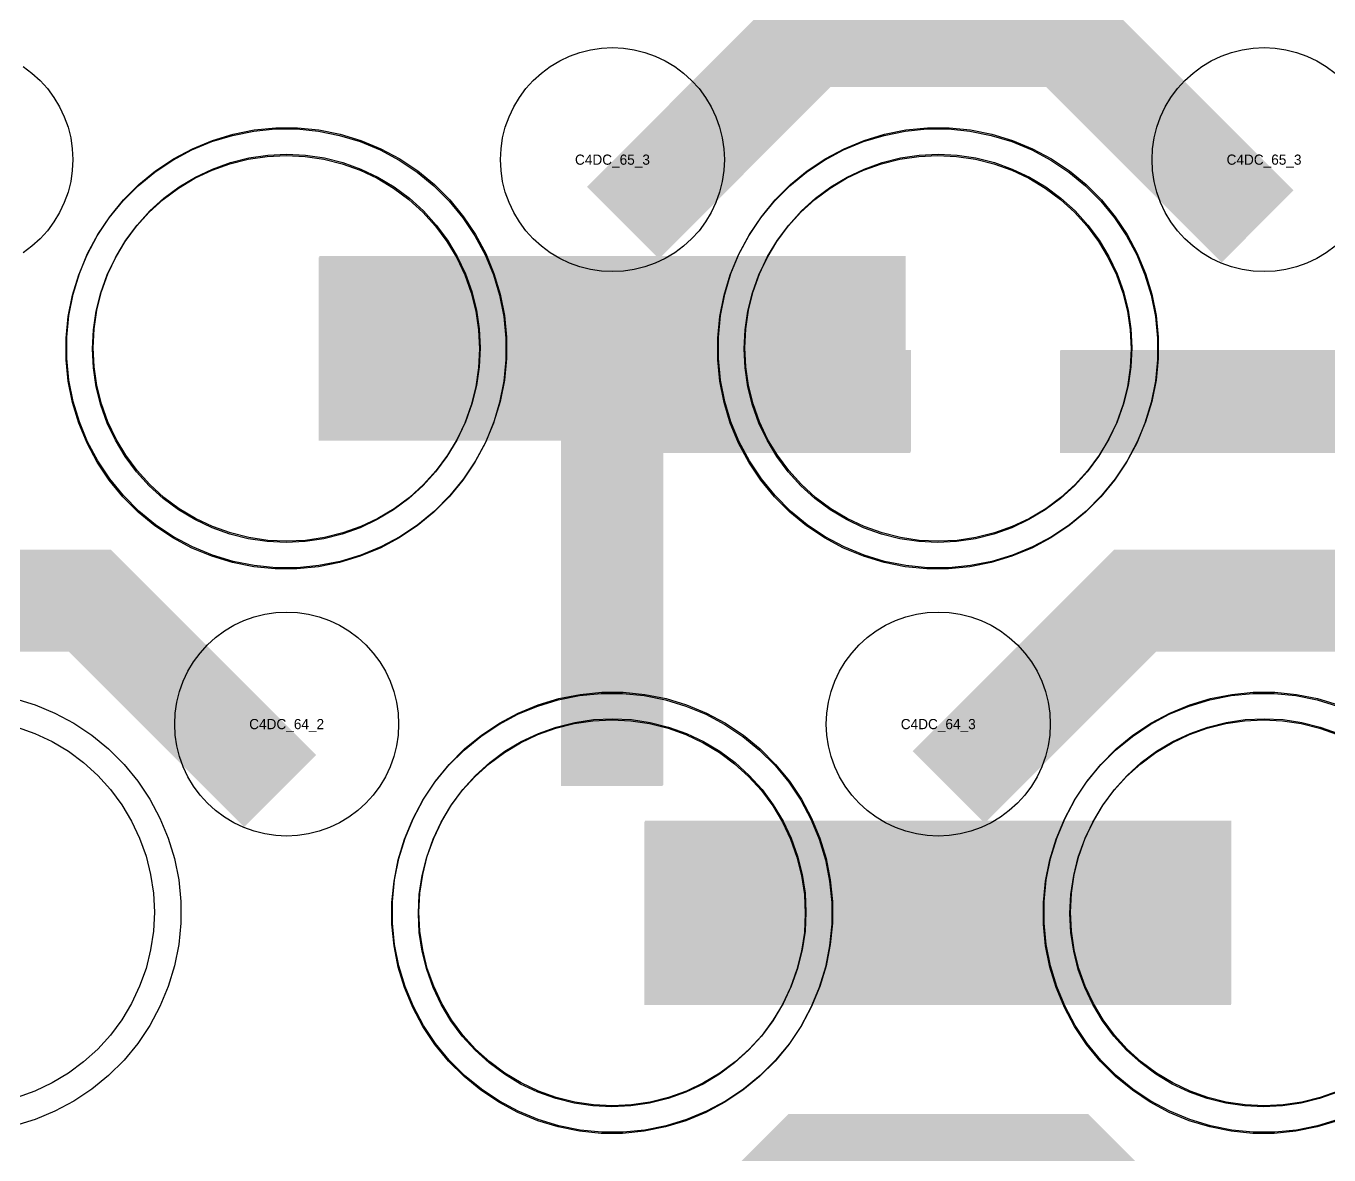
# Model space of a CAD drawing. Extents: x -11880 to 11880, y -14992 to 14992.
# Drawn here: x -11184 to -10864.1, y -6031 to -5753.9 of the extents above; entities that cross this region are included whole.
import ezdxf
from ezdxf.enums import TextEntityAlignment as Align

# ---------------------------------------------------------------- set-up
doc = ezdxf.new("R2010")
doc.units = 0
doc.header["$MEASUREMENT"] = 0
for name, color, linetype in [('GDS_775_DT_237', 138, 'CONTINUOUS'), ('RDL1_FS', 34, 'CONTINUOUS'), ('RDL_BS', 160, 'CONTINUOUS')]:
    doc.layers.add(name, color=color, linetype=linetype)

msp = doc.modelspace()

# ---------------------------------------------------------------- linework, layer by layer
at = {"layer": 'RDL1_FS', "color": 241, "true_color": 0xf7abae}
for points in [[(-11120.149, -5880.691), (-11124.806, -5880.462), (-11129.417, -5879.778), (-11133.94, -5878.646), (-11138.33, -5877.074), (-11142.544, -5875.082), (-11146.544, -5872.684), (-11150.289, -5869.906), (-11153.743, -5866.776), (-11156.873, -5863.322), (-11159.651, -5859.577), (-11162.049, -5855.577), (-11164.041, -5851.363), (-11165.613, -5846.973), (-11166.745, -5842.45), (-11167.429, -5837.839), (-11167.658, -5833.182), (-11167.429, -5828.525), (-11166.745, -5823.914), (-11165.613, -5819.391), (-11164.041, -5815.001), (-11162.049, -5810.787), (-11159.651, -5806.787), (-11156.873, -5803.042), (-11153.743, -5799.588), (-11150.289, -5796.458), (-11146.544, -5793.68), (-11142.544, -5791.282), (-11138.33, -5789.29), (-11133.94, -5787.718), (-11129.417, -5786.586), (-11124.806, -5785.902), (-11120.149, -5785.673), (-11115.492, -5785.902), (-11110.881, -5786.586), (-11106.358, -5787.718), (-11101.968, -5789.29), (-11097.754, -5791.282), (-11093.754, -5793.68), (-11090.009, -5796.458), (-11086.555, -5799.588), (-11083.425, -5803.042), (-11080.647, -5806.787), (-11078.249, -5810.787), (-11076.257, -5815.001), (-11074.685, -5819.391), (-11073.553, -5823.914), (-11072.869, -5828.525), (-11072.64, -5833.182), (-11072.869, -5837.839), (-11073.553, -5842.45), (-11074.685, -5846.973), (-11076.257, -5851.363), (-11078.249, -5855.577), (-11080.647, -5859.577), (-11083.425, -5863.322), (-11086.555, -5866.776), (-11090.009, -5869.906), (-11093.754, -5872.684), (-11097.754, -5875.082), (-11101.968, -5877.074), (-11106.358, -5878.646), (-11110.881, -5879.778), (-11115.492, -5880.462)], [(-10960.149, -5880.691), (-10964.806, -5880.462), (-10969.417, -5879.778), (-10973.94, -5878.646), (-10978.33, -5877.074), (-10982.544, -5875.082), (-10986.544, -5872.684), (-10990.289, -5869.906), (-10993.743, -5866.776), (-10996.873, -5863.322), (-10999.651, -5859.577), (-11002.049, -5855.577), (-11004.041, -5851.363), (-11005.613, -5846.973), (-11006.745, -5842.45), (-11007.429, -5837.839), (-11007.658, -5833.182), (-11007.429, -5828.525), (-11006.745, -5823.914), (-11005.613, -5819.391), (-11004.041, -5815.001), (-11002.049, -5810.787), (-10999.651, -5806.787), (-10996.873, -5803.042), (-10993.743, -5799.588), (-10990.289, -5796.458), (-10986.544, -5793.68), (-10982.544, -5791.282), (-10978.33, -5789.29), (-10973.94, -5787.718), (-10969.417, -5786.586), (-10964.806, -5785.902), (-10960.149, -5785.673), (-10955.492, -5785.902), (-10950.881, -5786.586), (-10946.358, -5787.718), (-10941.968, -5789.29), (-10937.754, -5791.282), (-10933.754, -5793.68), (-10930.009, -5796.458), (-10926.555, -5799.588), (-10923.425, -5803.042), (-10920.647, -5806.787), (-10918.249, -5810.787), (-10916.257, -5815.001), (-10914.685, -5819.391), (-10913.553, -5823.914), (-10912.869, -5828.525), (-10912.64, -5833.182), (-10912.869, -5837.839), (-10913.553, -5842.45), (-10914.685, -5846.973), (-10916.257, -5851.363), (-10918.249, -5855.577), (-10920.647, -5859.577), (-10923.425, -5863.322), (-10926.555, -5866.776), (-10930.009, -5869.906), (-10933.754, -5872.684), (-10937.754, -5875.082), (-10941.968, -5877.074), (-10946.358, -5878.646), (-10950.881, -5879.778), (-10955.492, -5880.462)], [(-11040.149, -6019.256), (-11044.806, -6019.027), (-11049.417, -6018.343), (-11053.94, -6017.211), (-11058.33, -6015.639), (-11062.544, -6013.647), (-11066.544, -6011.249), (-11070.289, -6008.471), (-11073.743, -6005.341), (-11076.873, -6001.887), (-11079.651, -5998.142), (-11082.049, -5994.142), (-11084.041, -5989.928), (-11085.613, -5985.538), (-11086.745, -5981.015), (-11087.429, -5976.404), (-11087.658, -5971.747), (-11087.429, -5967.09), (-11086.745, -5962.479), (-11085.613, -5957.956), (-11084.041, -5953.566), (-11082.049, -5949.352), (-11079.651, -5945.352), (-11076.873, -5941.607), (-11073.743, -5938.153), (-11070.289, -5935.023), (-11066.544, -5932.245), (-11062.544, -5929.847), (-11058.33, -5927.855), (-11053.94, -5926.283), (-11049.417, -5925.151), (-11044.806, -5924.467), (-11040.149, -5924.238), (-11035.492, -5924.467), (-11030.881, -5925.151), (-11026.358, -5926.283), (-11021.968, -5927.855), (-11017.754, -5929.847), (-11013.754, -5932.245), (-11010.009, -5935.023), (-11006.555, -5938.153), (-11003.425, -5941.607), (-11000.647, -5945.352), (-10998.249, -5949.352), (-10996.257, -5953.566), (-10994.685, -5957.956), (-10993.553, -5962.479), (-10992.869, -5967.09), (-10992.64, -5971.747), (-10992.869, -5976.404), (-10993.553, -5981.015), (-10994.685, -5985.538), (-10996.257, -5989.928), (-10998.249, -5994.142), (-11000.647, -5998.142), (-11003.425, -6001.887), (-11006.555, -6005.341), (-11010.009, -6008.471), (-11013.754, -6011.249), (-11017.754, -6013.647), (-11021.968, -6015.639), (-11026.358, -6017.211), (-11030.881, -6018.343), (-11035.492, -6019.027)]]:
    msp.add_lwpolyline(points, close=True, dxfattribs=at)
at = {"layer": 'RDL1_FS'}
for points in [[(-11120, -5880.409), (-11124.657, -5880.18), (-11129.268, -5879.496), (-11133.791, -5878.364), (-11138.181, -5876.792), (-11142.395, -5874.8), (-11146.395, -5872.402), (-11150.14, -5869.624), (-11153.594, -5866.494), (-11156.724, -5863.04), (-11159.502, -5859.295), (-11161.9, -5855.295), (-11163.892, -5851.081), (-11165.464, -5846.691), (-11166.596, -5842.168), (-11167.28, -5837.557), (-11167.509, -5832.9), (-11167.28, -5828.243), (-11166.596, -5823.632), (-11165.464, -5819.109), (-11163.892, -5814.719), (-11161.9, -5810.505), (-11159.502, -5806.505), (-11156.724, -5802.76), (-11153.594, -5799.306), (-11150.14, -5796.176), (-11146.395, -5793.398), (-11142.395, -5791), (-11138.181, -5789.008), (-11133.791, -5787.436), (-11129.268, -5786.304), (-11124.657, -5785.62), (-11120, -5785.391), (-11115.343, -5785.62), (-11110.732, -5786.304), (-11106.209, -5787.436), (-11101.819, -5789.008), (-11097.605, -5791), (-11093.605, -5793.398), (-11089.86, -5796.176), (-11086.406, -5799.306), (-11083.276, -5802.76), (-11080.498, -5806.505), (-11078.1, -5810.505), (-11076.108, -5814.719), (-11074.536, -5819.109), (-11073.404, -5823.632), (-11072.72, -5828.243), (-11072.491, -5832.9), (-11072.72, -5837.557), (-11073.404, -5842.168), (-11074.536, -5846.691), (-11076.108, -5851.081), (-11078.1, -5855.295), (-11080.498, -5859.295), (-11083.276, -5863.04), (-11086.406, -5866.494), (-11089.86, -5869.624), (-11093.605, -5872.402), (-11097.605, -5874.8), (-11101.819, -5876.792), (-11106.209, -5878.364), (-11110.732, -5879.496), (-11115.343, -5880.18)], [(-10960, -5880.409), (-10964.657, -5880.18), (-10969.268, -5879.496), (-10973.791, -5878.364), (-10978.181, -5876.792), (-10982.395, -5874.8), (-10986.395, -5872.402), (-10990.14, -5869.624), (-10993.594, -5866.494), (-10996.724, -5863.04), (-10999.502, -5859.295), (-11001.9, -5855.295), (-11003.892, -5851.081), (-11005.464, -5846.691), (-11006.596, -5842.168), (-11007.28, -5837.557), (-11007.509, -5832.9), (-11007.28, -5828.243), (-11006.596, -5823.632), (-11005.464, -5819.109), (-11003.892, -5814.719), (-11001.9, -5810.505), (-10999.502, -5806.505), (-10996.724, -5802.76), (-10993.594, -5799.306), (-10990.14, -5796.176), (-10986.395, -5793.398), (-10982.395, -5791), (-10978.181, -5789.008), (-10973.791, -5787.436), (-10969.268, -5786.304), (-10964.657, -5785.62), (-10960, -5785.391), (-10955.343, -5785.62), (-10950.732, -5786.304), (-10946.209, -5787.436), (-10941.819, -5789.008), (-10937.605, -5791), (-10933.605, -5793.398), (-10929.86, -5796.176), (-10926.406, -5799.306), (-10923.276, -5802.76), (-10920.498, -5806.505), (-10918.1, -5810.505), (-10916.108, -5814.719), (-10914.536, -5819.109), (-10913.404, -5823.632), (-10912.72, -5828.243), (-10912.491, -5832.9), (-10912.72, -5837.557), (-10913.404, -5842.168), (-10914.536, -5846.691), (-10916.108, -5851.081), (-10918.1, -5855.295), (-10920.498, -5859.295), (-10923.276, -5863.04), (-10926.406, -5866.494), (-10929.86, -5869.624), (-10933.605, -5872.402), (-10937.605, -5874.8), (-10941.819, -5876.792), (-10946.209, -5878.364), (-10950.732, -5879.496), (-10955.343, -5880.18)], [(-11040, -6018.974), (-11044.657, -6018.745), (-11049.268, -6018.061), (-11053.791, -6016.929), (-11058.181, -6015.357), (-11062.395, -6013.365), (-11066.395, -6010.967), (-11070.14, -6008.189), (-11073.594, -6005.059), (-11076.724, -6001.605), (-11079.502, -5997.86), (-11081.9, -5993.86), (-11083.892, -5989.646), (-11085.464, -5985.256), (-11086.596, -5980.733), (-11087.28, -5976.122), (-11087.509, -5971.465), (-11087.28, -5966.808), (-11086.596, -5962.197), (-11085.464, -5957.674), (-11083.892, -5953.284), (-11081.9, -5949.07), (-11079.502, -5945.07), (-11076.724, -5941.325), (-11073.594, -5937.871), (-11070.14, -5934.741), (-11066.395, -5931.963), (-11062.395, -5929.565), (-11058.181, -5927.573), (-11053.791, -5926.001), (-11049.268, -5924.869), (-11044.657, -5924.185), (-11040, -5923.956), (-11035.343, -5924.185), (-11030.732, -5924.869), (-11026.209, -5926.001), (-11021.819, -5927.573), (-11017.605, -5929.565), (-11013.605, -5931.963), (-11009.86, -5934.741), (-11006.406, -5937.871), (-11003.276, -5941.325), (-11000.498, -5945.07), (-10998.1, -5949.07), (-10996.108, -5953.284), (-10994.536, -5957.674), (-10993.404, -5962.197), (-10992.72, -5966.808), (-10992.491, -5971.465), (-10992.72, -5976.122), (-10993.404, -5980.733), (-10994.536, -5985.256), (-10996.108, -5989.646), (-10998.1, -5993.86), (-11000.498, -5997.86), (-11003.276, -6001.605), (-11006.406, -6005.059), (-11009.86, -6008.189), (-11013.605, -6010.967), (-11017.605, -6013.365), (-11021.819, -6015.357), (-11026.209, -6016.929), (-11030.732, -6018.061), (-11035.343, -6018.745)]]:
    msp.add_lwpolyline(points, close=True, dxfattribs=at)
at = {"layer": 'RDL1_FS', "color": 241, "true_color": 0xf7abae}
for points in [[(-11112.147, -5833.182, 45, 45, 0), (-11040.147, -5833.182, 45, 45, 0)], [(-11040.147, -5833.182, 45, 45, 0), (-10968.147, -5833.182, 45, 45, 0)], [(-11032.147, -5971.747, 45, 45, 0), (-10960.147, -5971.747, 45, 45, 0)], [(-10960.147, -5971.747, 45, 45, 0), (-10888.147, -5971.747, 45, 45, 0)]]:
    msp.add_lwpolyline(points, format="xyseb", dxfattribs=at)
at = {"layer": 'RDL1_FS'}
for points in [[(-11111.998, -5832.9, 45, 45, 0), (-11039.998, -5832.9, 45, 45, 0)], [(-11039.998, -5832.9, 45, 45, 0), (-10967.998, -5832.9, 45, 45, 0)], [(-11031.998, -5971.465, 45, 45, 0), (-10959.998, -5971.465, 45, 45, 0)], [(-10959.998, -5971.465, 45, 45, 0), (-10887.998, -5971.465, 45, 45, 0)]]:
    msp.add_lwpolyline(points, format="xyseb", dxfattribs=at)
at = {"layer": 'RDL1_FS', "color": 241, "true_color": 0xf7abae}
msp.add_lwpolyline([(-10861.968, -6015.639), (-10866.358, -6017.211), (-10870.881, -6018.343), (-10875.492, -6019.027), (-10880.149, -6019.256), (-10884.806, -6019.027), (-10889.417, -6018.343), (-10893.94, -6017.211), (-10898.33, -6015.639), (-10902.544, -6013.647), (-10906.544, -6011.249), (-10910.289, -6008.471), (-10913.743, -6005.341), (-10916.873, -6001.887), (-10919.651, -5998.142), (-10922.049, -5994.142), (-10924.041, -5989.928), (-10925.613, -5985.538), (-10926.745, -5981.015), (-10927.429, -5976.404), (-10927.658, -5971.747), (-10927.429, -5967.09), (-10926.745, -5962.479), (-10925.613, -5957.956), (-10924.041, -5953.566), (-10922.049, -5949.352), (-10919.651, -5945.352), (-10916.873, -5941.607), (-10913.743, -5938.153), (-10910.289, -5935.023), (-10906.544, -5932.245), (-10902.544, -5929.847), (-10898.33, -5927.855), (-10893.94, -5926.283), (-10889.417, -5925.151), (-10884.806, -5924.467), (-10880.149, -5924.238), (-10875.492, -5924.467), (-10870.881, -5925.151), (-10866.358, -5926.283), (-10861.968, -5927.855)], dxfattribs=at)
at = {"layer": 'RDL1_FS'}
for points in [[(-10861.819, -6015.357), (-10866.209, -6016.929), (-10870.732, -6018.061), (-10875.343, -6018.745), (-10880, -6018.974), (-10884.657, -6018.745), (-10889.268, -6018.061), (-10893.791, -6016.929), (-10898.181, -6015.357), (-10902.395, -6013.365), (-10906.395, -6010.967), (-10910.14, -6008.189), (-10913.594, -6005.059), (-10916.724, -6001.605), (-10919.502, -5997.86), (-10921.9, -5993.86), (-10923.892, -5989.646), (-10925.464, -5985.256), (-10926.596, -5980.733), (-10927.28, -5976.122), (-10927.509, -5971.465), (-10927.28, -5966.808), (-10926.596, -5962.197), (-10925.464, -5957.674), (-10923.892, -5953.284), (-10921.9, -5949.07), (-10919.502, -5945.07), (-10916.724, -5941.325), (-10913.594, -5937.871), (-10910.14, -5934.741), (-10906.395, -5931.963), (-10902.395, -5929.565), (-10898.181, -5927.573), (-10893.791, -5926.001), (-10889.268, -5924.869), (-10884.657, -5924.185), (-10880, -5923.956), (-10875.343, -5924.185), (-10870.732, -5924.869), (-10866.209, -5926.001), (-10861.819, -5927.573)], [(-11186.209, -5926.001), (-11181.819, -5927.573), (-11177.605, -5929.565), (-11173.605, -5931.963), (-11169.86, -5934.741), (-11166.406, -5937.871), (-11163.276, -5941.325), (-11160.498, -5945.07), (-11158.1, -5949.07), (-11156.108, -5953.284), (-11154.536, -5957.674), (-11153.404, -5962.197), (-11152.72, -5966.808), (-11152.491, -5971.465), (-11152.72, -5976.122), (-11153.404, -5980.733), (-11154.536, -5985.256), (-11156.108, -5989.646), (-11158.1, -5993.86), (-11160.498, -5997.86), (-11163.276, -6001.605), (-11166.406, -6005.059), (-11169.86, -6008.189), (-11173.605, -6010.967), (-11177.605, -6013.365), (-11181.819, -6015.357), (-11186.209, -6016.929)]]:
    msp.add_lwpolyline(points, dxfattribs=at)
at = {"layer": 'RDL_BS'}
for points in [[(-11037.438, -5802.214, 25, 25, 0), (-10991.623, -5756.399, 25, 25, 0), (-10958.07, -5756.399, 25, 25, 0)], [(-10881.599, -5803.113, 25, 25, 0), (-10928.313, -5756.399, 25, 25, 0), (-10958.071, -5756.399, 25, 25, 0)], [(-11040, -5940.205, 25, 25, 0), (-11040, -5833.428, 25, 25, 0)], [(-11040, -5940.205, 25, 25, 0), (-11040, -5833.428, 25, 25, 0)], [(-11052.5, -5845.928, 25, 25, 0), (-10987.833, -5845.928, 25, 25, 0)], [(-11052.5, -5845.928, 25, 25, 0), (-10966.667, -5845.928, 25, 25, 0)], [(-10929.984, -5845.913, 25, 25, 0), (-10820.719, -5845.913, 25, 25, 0)], [(-11121.599, -5941.678, 25, 25, 0), (-11168.313, -5894.964, 25, 25, 0), (-11198.071, -5894.964, 25, 25, 0)], [(-10957.438, -5940.779, 25, 25, 0), (-10911.623, -5894.964, 25, 25, 0), (-10878.07, -5894.964, 25, 25, 0)], [(-10801.599, -5941.678, 25, 25, 0), (-10848.313, -5894.964, 25, 25, 0), (-10878.071, -5894.964, 25, 25, 0)], [(-11037.438, -6079.344, 25, 25, 0), (-10991.623, -6033.529, 25, 25, 0), (-10958.07, -6033.529, 25, 25, 0)], [(-10881.599, -6080.243, 25, 25, 0), (-10928.313, -6033.529, 25, 25, 0), (-10958.071, -6033.529, 25, 25, 0)]]:
    msp.add_lwpolyline(points, format="xyseb", dxfattribs=at)
for points in [[(-11040, -5814.206), (-11042.693, -5814.074), (-11045.365, -5813.678), (-11047.984, -5813.021), (-11050.519, -5812.114), (-11052.956, -5810.962), (-11055.28, -5809.569), (-11057.443, -5807.966), (-11059.442, -5806.154), (-11061.254, -5804.155), (-11062.857, -5801.992), (-11064.25, -5799.668), (-11065.402, -5797.231), (-11066.309, -5794.696), (-11066.966, -5792.077), (-11067.362, -5789.405), (-11067.494, -5786.712), (-11067.362, -5784.019), (-11066.966, -5781.347), (-11066.309, -5778.728), (-11065.402, -5776.193), (-11064.25, -5773.756), (-11062.857, -5771.432), (-11061.254, -5769.269), (-11059.442, -5767.27), (-11057.443, -5765.458), (-11055.28, -5763.855), (-11052.956, -5762.462), (-11050.519, -5761.31), (-11047.984, -5760.403), (-11045.365, -5759.746), (-11042.693, -5759.35), (-11040, -5759.218), (-11037.307, -5759.35), (-11034.635, -5759.746), (-11032.016, -5760.403), (-11029.481, -5761.31), (-11027.044, -5762.462), (-11024.72, -5763.855), (-11022.557, -5765.458), (-11020.558, -5767.27), (-11018.746, -5769.269), (-11017.143, -5771.432), (-11015.75, -5773.756), (-11014.598, -5776.193), (-11013.691, -5778.728), (-11013.034, -5781.347), (-11012.638, -5784.019), (-11012.506, -5786.712), (-11012.638, -5789.405), (-11013.034, -5792.077), (-11013.691, -5794.696), (-11014.598, -5797.231), (-11015.75, -5799.668), (-11017.143, -5801.992), (-11018.746, -5804.155), (-11020.558, -5806.154), (-11022.557, -5807.966), (-11024.72, -5809.569), (-11027.044, -5810.962), (-11029.481, -5812.114), (-11032.016, -5813.021), (-11034.635, -5813.678), (-11037.307, -5814.074)], [(-11122.644, -5886.9), (-11127.938, -5886.383), (-11133.165, -5885.337), (-11138.205, -5883.806), (-11143.115, -5881.775), (-11147.777, -5879.283), (-11152.191, -5876.336), (-11156.292, -5872.974), (-11160.074, -5869.192), (-11163.436, -5865.091), (-11166.383, -5860.677), (-11168.875, -5856.015), (-11170.906, -5851.105), (-11172.437, -5846.065), (-11173.483, -5840.838), (-11174, -5835.544), (-11174, -5830.256), (-11173.483, -5824.962), (-11172.437, -5819.735), (-11170.906, -5814.695), (-11168.875, -5809.785), (-11166.383, -5805.123), (-11163.436, -5800.709), (-11160.074, -5796.608), (-11156.292, -5792.826), (-11152.191, -5789.464), (-11147.777, -5786.517), (-11143.115, -5784.025), (-11138.205, -5781.994), (-11133.165, -5780.463), (-11127.938, -5779.417), (-11122.644, -5778.9), (-11117.356, -5778.9), (-11112.062, -5779.417), (-11106.835, -5780.463), (-11101.795, -5781.994), (-11096.885, -5784.025), (-11092.223, -5786.517), (-11087.809, -5789.464), (-11083.708, -5792.826), (-11079.926, -5796.608), (-11076.564, -5800.709), (-11073.617, -5805.123), (-11071.125, -5809.785), (-11069.094, -5814.695), (-11067.563, -5819.735), (-11066.517, -5824.962), (-11066, -5830.256), (-11066, -5835.544), (-11066.517, -5840.838), (-11067.563, -5846.065), (-11069.094, -5851.105), (-11071.125, -5856.015), (-11073.617, -5860.677), (-11076.564, -5865.091), (-11079.926, -5869.192), (-11083.708, -5872.974), (-11087.809, -5876.336), (-11092.223, -5879.283), (-11096.885, -5881.775), (-11101.795, -5883.806), (-11106.835, -5885.337), (-11112.062, -5886.383), (-11117.356, -5886.9)], [(-10962.644, -5886.9), (-10967.938, -5886.383), (-10973.165, -5885.337), (-10978.205, -5883.806), (-10983.115, -5881.775), (-10987.777, -5879.283), (-10992.191, -5876.336), (-10996.292, -5872.974), (-11000.074, -5869.192), (-11003.436, -5865.091), (-11006.383, -5860.677), (-11008.875, -5856.015), (-11010.906, -5851.105), (-11012.437, -5846.065), (-11013.483, -5840.838), (-11014, -5835.544), (-11014, -5830.256), (-11013.483, -5824.962), (-11012.437, -5819.735), (-11010.906, -5814.695), (-11008.875, -5809.785), (-11006.383, -5805.123), (-11003.436, -5800.709), (-11000.074, -5796.608), (-10996.292, -5792.826), (-10992.191, -5789.464), (-10987.777, -5786.517), (-10983.115, -5784.025), (-10978.205, -5781.994), (-10973.165, -5780.463), (-10967.938, -5779.417), (-10962.644, -5778.9), (-10957.356, -5778.9), (-10952.062, -5779.417), (-10946.835, -5780.463), (-10941.795, -5781.994), (-10936.885, -5784.025), (-10932.223, -5786.517), (-10927.809, -5789.464), (-10923.708, -5792.826), (-10919.926, -5796.608), (-10916.564, -5800.709), (-10913.617, -5805.123), (-10911.125, -5809.785), (-10909.094, -5814.695), (-10907.563, -5819.735), (-10906.517, -5824.962), (-10906, -5830.256), (-10906, -5835.544), (-10906.517, -5840.838), (-10907.563, -5846.065), (-10909.094, -5851.105), (-10911.125, -5856.015), (-10913.617, -5860.677), (-10916.564, -5865.091), (-10919.926, -5869.192), (-10923.708, -5872.974), (-10927.809, -5876.336), (-10932.223, -5879.283), (-10936.885, -5881.775), (-10941.795, -5883.806), (-10946.835, -5885.337), (-10952.062, -5886.383), (-10957.356, -5886.9)], [(-11120, -5952.771), (-11122.693, -5952.639), (-11125.365, -5952.243), (-11127.984, -5951.586), (-11130.519, -5950.679), (-11132.956, -5949.527), (-11135.28, -5948.134), (-11137.443, -5946.531), (-11139.442, -5944.719), (-11141.254, -5942.72), (-11142.857, -5940.557), (-11144.25, -5938.233), (-11145.402, -5935.796), (-11146.309, -5933.261), (-11146.966, -5930.642), (-11147.362, -5927.97), (-11147.494, -5925.277), (-11147.362, -5922.584), (-11146.966, -5919.912), (-11146.309, -5917.293), (-11145.402, -5914.758), (-11144.25, -5912.321), (-11142.857, -5909.997), (-11141.254, -5907.834), (-11139.442, -5905.835), (-11137.443, -5904.023), (-11135.28, -5902.42), (-11132.956, -5901.027), (-11130.519, -5899.875), (-11127.984, -5898.968), (-11125.365, -5898.311), (-11122.693, -5897.915), (-11120, -5897.783), (-11117.307, -5897.915), (-11114.635, -5898.311), (-11112.016, -5898.968), (-11109.481, -5899.875), (-11107.044, -5901.027), (-11104.72, -5902.42), (-11102.557, -5904.023), (-11100.558, -5905.835), (-11098.746, -5907.834), (-11097.143, -5909.997), (-11095.75, -5912.321), (-11094.598, -5914.758), (-11093.691, -5917.293), (-11093.034, -5919.912), (-11092.638, -5922.584), (-11092.506, -5925.277), (-11092.638, -5927.97), (-11093.034, -5930.642), (-11093.691, -5933.261), (-11094.598, -5935.796), (-11095.75, -5938.233), (-11097.143, -5940.557), (-11098.746, -5942.72), (-11100.558, -5944.719), (-11102.557, -5946.531), (-11104.72, -5948.134), (-11107.044, -5949.527), (-11109.481, -5950.679), (-11112.016, -5951.586), (-11114.635, -5952.243), (-11117.307, -5952.639)], [(-10960, -5952.771), (-10962.693, -5952.639), (-10965.365, -5952.243), (-10967.984, -5951.586), (-10970.519, -5950.679), (-10972.956, -5949.527), (-10975.28, -5948.134), (-10977.443, -5946.531), (-10979.442, -5944.719), (-10981.254, -5942.72), (-10982.857, -5940.557), (-10984.25, -5938.233), (-10985.402, -5935.796), (-10986.309, -5933.261), (-10986.966, -5930.642), (-10987.362, -5927.97), (-10987.494, -5925.277), (-10987.362, -5922.584), (-10986.966, -5919.912), (-10986.309, -5917.293), (-10985.402, -5914.758), (-10984.25, -5912.321), (-10982.857, -5909.997), (-10981.254, -5907.834), (-10979.442, -5905.835), (-10977.443, -5904.023), (-10975.28, -5902.42), (-10972.956, -5901.027), (-10970.519, -5899.875), (-10967.984, -5898.968), (-10965.365, -5898.311), (-10962.693, -5897.915), (-10960, -5897.783), (-10957.307, -5897.915), (-10954.635, -5898.311), (-10952.016, -5898.968), (-10949.481, -5899.875), (-10947.044, -5901.027), (-10944.72, -5902.42), (-10942.557, -5904.023), (-10940.558, -5905.835), (-10938.746, -5907.834), (-10937.143, -5909.997), (-10935.75, -5912.321), (-10934.598, -5914.758), (-10933.691, -5917.293), (-10933.034, -5919.912), (-10932.638, -5922.584), (-10932.506, -5925.277), (-10932.638, -5927.97), (-10933.034, -5930.642), (-10933.691, -5933.261), (-10934.598, -5935.796), (-10935.75, -5938.233), (-10937.143, -5940.557), (-10938.746, -5942.72), (-10940.558, -5944.719), (-10942.557, -5946.531), (-10944.72, -5948.134), (-10947.044, -5949.527), (-10949.481, -5950.679), (-10952.016, -5951.586), (-10954.635, -5952.243), (-10957.307, -5952.639)], [(-11042.644, -6025.465), (-11047.938, -6024.948), (-11053.165, -6023.902), (-11058.205, -6022.371), (-11063.115, -6020.34), (-11067.777, -6017.848), (-11072.191, -6014.901), (-11076.292, -6011.539), (-11080.074, -6007.757), (-11083.436, -6003.656), (-11086.383, -5999.242), (-11088.875, -5994.58), (-11090.906, -5989.67), (-11092.437, -5984.63), (-11093.483, -5979.403), (-11094, -5974.109), (-11094, -5968.821), (-11093.483, -5963.527), (-11092.437, -5958.3), (-11090.906, -5953.26), (-11088.875, -5948.35), (-11086.383, -5943.688), (-11083.436, -5939.274), (-11080.074, -5935.173), (-11076.292, -5931.391), (-11072.191, -5928.029), (-11067.777, -5925.082), (-11063.115, -5922.59), (-11058.205, -5920.559), (-11053.165, -5919.028), (-11047.938, -5917.982), (-11042.644, -5917.465), (-11037.356, -5917.465), (-11032.062, -5917.982), (-11026.835, -5919.028), (-11021.795, -5920.559), (-11016.885, -5922.59), (-11012.223, -5925.082), (-11007.809, -5928.029), (-11003.708, -5931.391), (-10999.926, -5935.173), (-10996.564, -5939.274), (-10993.617, -5943.688), (-10991.125, -5948.35), (-10989.094, -5953.26), (-10987.563, -5958.3), (-10986.517, -5963.527), (-10986, -5968.821), (-10986, -5974.109), (-10986.517, -5979.403), (-10987.563, -5984.63), (-10989.094, -5989.67), (-10991.125, -5994.58), (-10993.617, -5999.242), (-10996.564, -6003.656), (-10999.926, -6007.757), (-11003.708, -6011.539), (-11007.809, -6014.901), (-11012.223, -6017.848), (-11016.885, -6020.34), (-11021.795, -6022.371), (-11026.835, -6023.902), (-11032.062, -6024.948), (-11037.356, -6025.465)]]:
    msp.add_lwpolyline(points, close=True, dxfattribs=at)
for points in [[(-10862.557, -5807.966), (-10864.72, -5809.569), (-10867.044, -5810.962), (-10869.481, -5812.114), (-10872.016, -5813.021), (-10874.635, -5813.678), (-10877.307, -5814.074), (-10880, -5814.206), (-10882.693, -5814.074), (-10885.365, -5813.678), (-10887.984, -5813.021), (-10890.519, -5812.114), (-10892.956, -5810.962), (-10895.28, -5809.569), (-10897.443, -5807.966), (-10899.442, -5806.154), (-10901.254, -5804.155), (-10902.857, -5801.992), (-10904.25, -5799.668), (-10905.402, -5797.231), (-10906.309, -5794.696), (-10906.966, -5792.077), (-10907.362, -5789.405), (-10907.494, -5786.712), (-10907.362, -5784.019), (-10906.966, -5781.347), (-10906.309, -5778.728), (-10905.402, -5776.193), (-10904.25, -5773.756), (-10902.857, -5771.432), (-10901.254, -5769.269), (-10899.442, -5767.27), (-10897.443, -5765.458), (-10895.28, -5763.855), (-10892.956, -5762.462), (-10890.519, -5761.31), (-10887.984, -5760.403), (-10885.365, -5759.746), (-10882.693, -5759.35), (-10880, -5759.218), (-10877.307, -5759.35), (-10874.635, -5759.746), (-10872.016, -5760.403), (-10869.481, -5761.31), (-10867.044, -5762.462), (-10864.72, -5763.855), (-10862.557, -5765.458)], [(-11184.72, -5763.855), (-11182.557, -5765.458), (-11180.558, -5767.27), (-11178.746, -5769.269), (-11177.143, -5771.432), (-11175.75, -5773.756), (-11174.598, -5776.193), (-11173.691, -5778.728), (-11173.034, -5781.347), (-11172.638, -5784.019), (-11172.506, -5786.712), (-11172.638, -5789.405), (-11173.034, -5792.077), (-11173.691, -5794.696), (-11174.598, -5797.231), (-11175.75, -5799.668), (-11177.143, -5801.992), (-11178.746, -5804.155), (-11180.558, -5806.154), (-11182.557, -5807.966), (-11184.72, -5809.569)], [(-10861.795, -6022.371), (-10866.835, -6023.902), (-10872.062, -6024.948), (-10877.356, -6025.465), (-10882.644, -6025.465), (-10887.938, -6024.948), (-10893.165, -6023.902), (-10898.205, -6022.371), (-10903.115, -6020.34), (-10907.777, -6017.848), (-10912.191, -6014.901), (-10916.292, -6011.539), (-10920.074, -6007.757), (-10923.436, -6003.656), (-10926.383, -5999.242), (-10928.875, -5994.58), (-10930.906, -5989.67), (-10932.437, -5984.63), (-10933.483, -5979.403), (-10934, -5974.109), (-10934, -5968.821), (-10933.483, -5963.527), (-10932.437, -5958.3), (-10930.906, -5953.26), (-10928.875, -5948.35), (-10926.383, -5943.688), (-10923.436, -5939.274), (-10920.074, -5935.173), (-10916.292, -5931.391), (-10912.191, -5928.029), (-10907.777, -5925.082), (-10903.115, -5922.59), (-10898.205, -5920.559), (-10893.165, -5919.028), (-10887.938, -5917.982), (-10882.644, -5917.465), (-10877.356, -5917.465), (-10872.062, -5917.982), (-10866.835, -5919.028), (-10861.795, -5920.559)], [(-11186.835, -5919.028), (-11181.795, -5920.559), (-11176.885, -5922.59), (-11172.223, -5925.082), (-11167.809, -5928.029), (-11163.708, -5931.391), (-11159.926, -5935.173), (-11156.564, -5939.274), (-11153.617, -5943.688), (-11151.125, -5948.35), (-11149.094, -5953.26), (-11147.563, -5958.3), (-11146.517, -5963.527), (-11146, -5968.821), (-11146, -5974.109), (-11146.517, -5979.403), (-11147.563, -5984.63), (-11149.094, -5989.67), (-11151.125, -5994.58), (-11153.617, -5999.242), (-11156.564, -6003.656), (-11159.926, -6007.757), (-11163.708, -6011.539), (-11167.809, -6014.901), (-11172.223, -6017.848), (-11176.885, -6020.34), (-11181.795, -6022.371), (-11186.835, -6023.902)]]:
    msp.add_lwpolyline(points, dxfattribs=at)
at = {"layer": 'RDL_BS', "color": 241, "true_color": 0xf7abae}
for points in [[(-11122.793, -5887.182), (-11128.087, -5886.665), (-11133.314, -5885.619), (-11138.354, -5884.088), (-11143.264, -5882.057), (-11147.926, -5879.565), (-11152.34, -5876.618), (-11156.441, -5873.256), (-11160.223, -5869.474), (-11163.585, -5865.373), (-11166.532, -5860.959), (-11169.024, -5856.297), (-11171.055, -5851.387), (-11172.586, -5846.347), (-11173.632, -5841.12), (-11174.149, -5835.826), (-11174.149, -5830.538), (-11173.632, -5825.244), (-11172.586, -5820.017), (-11171.055, -5814.977), (-11169.024, -5810.067), (-11166.532, -5805.405), (-11163.585, -5800.991), (-11160.223, -5796.89), (-11156.441, -5793.108), (-11152.34, -5789.746), (-11147.926, -5786.799), (-11143.264, -5784.307), (-11138.354, -5782.276), (-11133.314, -5780.745), (-11128.087, -5779.699), (-11122.793, -5779.182), (-11117.505, -5779.182), (-11112.211, -5779.699), (-11106.984, -5780.745), (-11101.944, -5782.276), (-11097.034, -5784.307), (-11092.372, -5786.799), (-11087.958, -5789.746), (-11083.857, -5793.108), (-11080.075, -5796.89), (-11076.713, -5800.991), (-11073.766, -5805.405), (-11071.274, -5810.067), (-11069.243, -5814.977), (-11067.712, -5820.017), (-11066.666, -5825.244), (-11066.149, -5830.538), (-11066.149, -5835.826), (-11066.666, -5841.12), (-11067.712, -5846.347), (-11069.243, -5851.387), (-11071.274, -5856.297), (-11073.766, -5860.959), (-11076.713, -5865.373), (-11080.075, -5869.474), (-11083.857, -5873.256), (-11087.958, -5876.618), (-11092.372, -5879.565), (-11097.034, -5882.057), (-11101.944, -5884.088), (-11106.984, -5885.619), (-11112.211, -5886.665), (-11117.505, -5887.182)], [(-10962.793, -5887.182), (-10968.087, -5886.665), (-10973.314, -5885.619), (-10978.354, -5884.088), (-10983.264, -5882.057), (-10987.926, -5879.565), (-10992.34, -5876.618), (-10996.441, -5873.256), (-11000.223, -5869.474), (-11003.585, -5865.373), (-11006.532, -5860.959), (-11009.024, -5856.297), (-11011.055, -5851.387), (-11012.586, -5846.347), (-11013.632, -5841.12), (-11014.149, -5835.826), (-11014.149, -5830.538), (-11013.632, -5825.244), (-11012.586, -5820.017), (-11011.055, -5814.977), (-11009.024, -5810.067), (-11006.532, -5805.405), (-11003.585, -5800.991), (-11000.223, -5796.89), (-10996.441, -5793.108), (-10992.34, -5789.746), (-10987.926, -5786.799), (-10983.264, -5784.307), (-10978.354, -5782.276), (-10973.314, -5780.745), (-10968.087, -5779.699), (-10962.793, -5779.182), (-10957.505, -5779.182), (-10952.211, -5779.699), (-10946.984, -5780.745), (-10941.944, -5782.276), (-10937.034, -5784.307), (-10932.372, -5786.799), (-10927.958, -5789.746), (-10923.857, -5793.108), (-10920.075, -5796.89), (-10916.713, -5800.991), (-10913.766, -5805.405), (-10911.274, -5810.067), (-10909.243, -5814.977), (-10907.712, -5820.017), (-10906.666, -5825.244), (-10906.149, -5830.538), (-10906.149, -5835.826), (-10906.666, -5841.12), (-10907.712, -5846.347), (-10909.243, -5851.387), (-10911.274, -5856.297), (-10913.766, -5860.959), (-10916.713, -5865.373), (-10920.075, -5869.474), (-10923.857, -5873.256), (-10927.958, -5876.618), (-10932.372, -5879.565), (-10937.034, -5882.057), (-10941.944, -5884.088), (-10946.984, -5885.619), (-10952.211, -5886.665), (-10957.505, -5887.182)], [(-11042.793, -6025.747), (-11048.087, -6025.23), (-11053.314, -6024.184), (-11058.354, -6022.653), (-11063.264, -6020.622), (-11067.926, -6018.13), (-11072.34, -6015.183), (-11076.441, -6011.821), (-11080.223, -6008.039), (-11083.585, -6003.938), (-11086.532, -5999.524), (-11089.024, -5994.862), (-11091.055, -5989.952), (-11092.586, -5984.912), (-11093.632, -5979.685), (-11094.149, -5974.391), (-11094.149, -5969.103), (-11093.632, -5963.809), (-11092.586, -5958.582), (-11091.055, -5953.542), (-11089.024, -5948.632), (-11086.532, -5943.97), (-11083.585, -5939.556), (-11080.223, -5935.455), (-11076.441, -5931.673), (-11072.34, -5928.311), (-11067.926, -5925.364), (-11063.264, -5922.872), (-11058.354, -5920.841), (-11053.314, -5919.31), (-11048.087, -5918.264), (-11042.793, -5917.747), (-11037.505, -5917.747), (-11032.211, -5918.264), (-11026.984, -5919.31), (-11021.944, -5920.841), (-11017.034, -5922.872), (-11012.372, -5925.364), (-11007.958, -5928.311), (-11003.857, -5931.673), (-11000.075, -5935.455), (-10996.713, -5939.556), (-10993.766, -5943.97), (-10991.274, -5948.632), (-10989.243, -5953.542), (-10987.712, -5958.582), (-10986.666, -5963.809), (-10986.149, -5969.103), (-10986.149, -5974.391), (-10986.666, -5979.685), (-10987.712, -5984.912), (-10989.243, -5989.952), (-10991.274, -5994.862), (-10993.766, -5999.524), (-10996.713, -6003.938), (-11000.075, -6008.039), (-11003.857, -6011.821), (-11007.958, -6015.183), (-11012.372, -6018.13), (-11017.034, -6020.622), (-11021.944, -6022.653), (-11026.984, -6024.184), (-11032.211, -6025.23), (-11037.505, -6025.747)]]:
    msp.add_lwpolyline(points, close=True, dxfattribs=at)
for points in [[(-11040.149, -5940.487, 25, 25, 0), (-11040.149, -5833.71, 25, 25, 0)], [(-11040.149, -5940.487, 25, 25, 0), (-11040.149, -5833.71, 25, 25, 0)], [(-11052.649, -5846.21, 25, 25, 0), (-10987.982, -5846.21, 25, 25, 0)], [(-11052.649, -5846.21, 25, 25, 0), (-10966.816, -5846.21, 25, 25, 0)], [(-10930.133, -5846.195, 25, 25, 0), (-10820.868, -5846.195, 25, 25, 0)]]:
    msp.add_lwpolyline(points, format="xyseb", dxfattribs=at)
msp.add_lwpolyline([(-10861.944, -6022.653), (-10866.984, -6024.184), (-10872.211, -6025.23), (-10877.505, -6025.747), (-10882.793, -6025.747), (-10888.087, -6025.23), (-10893.314, -6024.184), (-10898.354, -6022.653), (-10903.264, -6020.622), (-10907.926, -6018.13), (-10912.34, -6015.183), (-10916.441, -6011.821), (-10920.223, -6008.039), (-10923.585, -6003.938), (-10926.532, -5999.524), (-10929.024, -5994.862), (-10931.055, -5989.952), (-10932.586, -5984.912), (-10933.632, -5979.685), (-10934.149, -5974.391), (-10934.149, -5969.103), (-10933.632, -5963.809), (-10932.586, -5958.582), (-10931.055, -5953.542), (-10929.024, -5948.632), (-10926.532, -5943.97), (-10923.585, -5939.556), (-10920.223, -5935.455), (-10916.441, -5931.673), (-10912.34, -5928.311), (-10907.926, -5925.364), (-10903.264, -5922.872), (-10898.354, -5920.841), (-10893.314, -5919.31), (-10888.087, -5918.264), (-10882.793, -5917.747), (-10877.505, -5917.747), (-10872.211, -5918.264), (-10866.984, -5919.31), (-10861.944, -5920.841)], dxfattribs=at)

# ---------------------------------------------------------------- texts
at = {"layer": 'GDS_775_DT_237'}
for s, p in [('C4DC_65_3', (-11040, -5786.712)), ('C4DC_65_3', (-11040, -5786.712)), ('C4DC_65_3', (-10880, -5786.712)), ('C4DC_65_3', (-10880, -5786.712)), ('C4DC_64_2', (-11120, -5925.277)), ('C4DC_64_2', (-11120, -5925.277)), ('C4DC_64_3', (-10960, -5925.277)), ('C4DC_64_3', (-10960, -5925.277))]:
    msp.add_text(s, height=2.5, dxfattribs=at).set_placement(p, align=Align.MIDDLE_CENTER)

doc.saveas('drawing.dxf')
